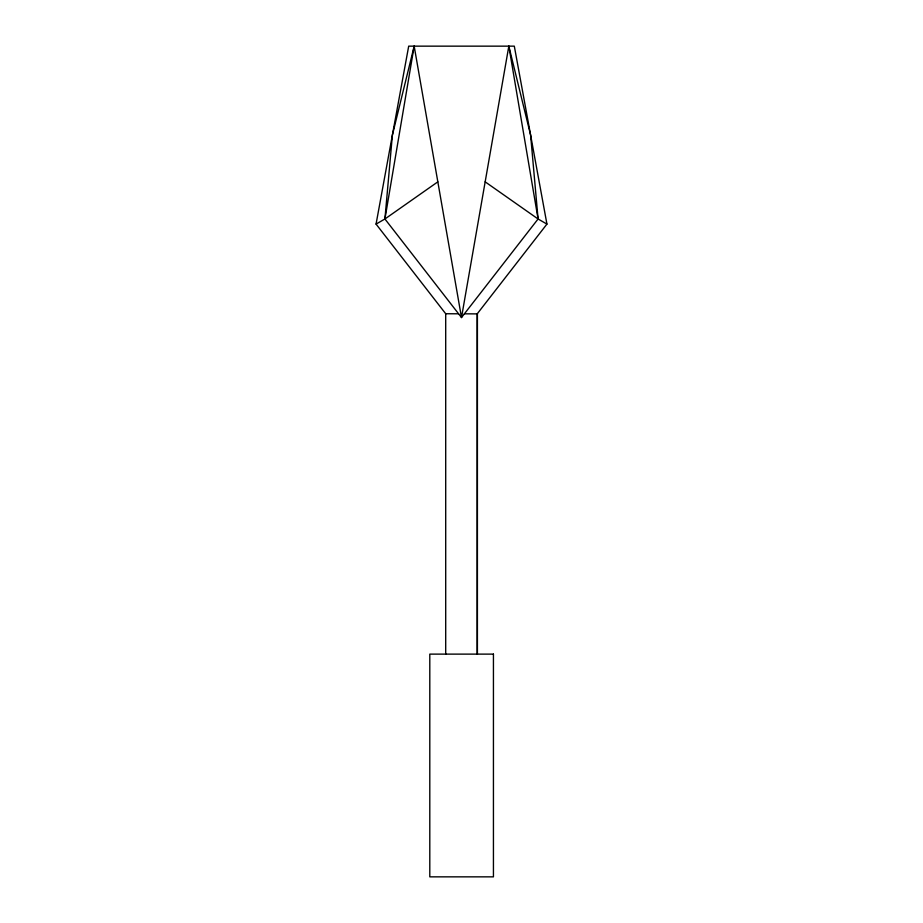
<?xml version="1.0" encoding="UTF-8"?>
<svg xmlns="http://www.w3.org/2000/svg" width="923" height="923" viewBox="0 0 923 923"><rect width="100%" height="100%" fill="white"/><g stroke="black" fill="none" stroke-linecap="round" stroke-linejoin="round"><path stroke-width="1.38" d="M445.705 654.119L445.705 313.739L376.065 224.093L384.926 218.982L392.379 135.116L414.173 46.15L461.5 317.547L538.074 218.982L530.621 135.116L508.827 46.15L461.5 317.547L384.926 218.982L414.173 46.15M376.065 224.093L408.693 46.15L514.307 46.15L546.935 224.093L477.179 313.889L477.179 654.119M384.926 218.982L437.837 181.843M445.705 313.739L458.593 313.797M464.396 313.82L477.179 313.889M485.163 181.843L538.074 218.982L546.935 224.093M508.827 46.15L538.074 218.982M477.41 313.589L477.41 654.119M493.436 654.119L429.795 654.119L429.795 876.85L493.436 876.85L493.436 654.119"/></g></svg>
